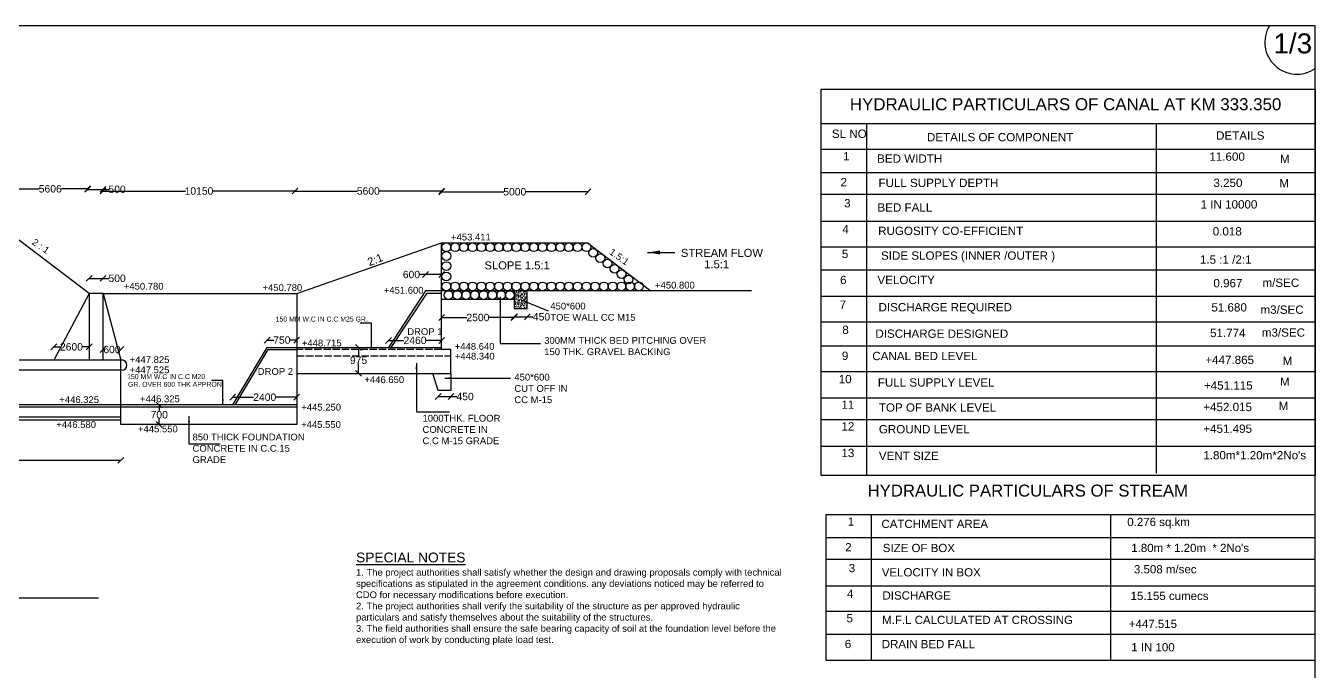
# Model space of a CAD drawing. Header units: millimetres. Extents: x 5124 to 6568637, y 2311 to 91879094.
# Drawn here: x 3667064 to 3687991, y 45947045 to 45957529 of the extents above; entities that cross this region are included whole.
import ezdxf

# ---------------------------------------------------------------- set-up
doc = ezdxf.new("R2010")
doc.units = ezdxf.units.MM
doc.header["$MEASUREMENT"] = 0
doc.linetypes.add('ACAD_ISO02W100', pattern=[15, 12, -3])
for name, color, linetype in [('DIMENSION', 7, 'Continuous'), ('DRAWING', 7, 'Continuous'), ('TEXT', 7, 'Continuous')]:
    doc.layers.add(name, color=color, linetype=linetype)
doc.styles.get("Standard").update_dxf_attribs({"font": 'arial.ttf', "height": 120})
doc.dimstyles.get("Standard").update_dxf_attribs({"dimtxt": 200, "dimasz": 110, "dimexe": 0.18, "dimexo": 0.0625, "dimgap": 0.09, "dimtad": 0, "dimtih": 1, "dimtoh": 1, "dimdec": 0, "dimzin": 0, "dimdsep": 46, "dimtxsty": 'Standard', "dimblk": 'OBLIQUE', "dimcen": 0.09, "dimse1": 1, "dimse2": 1, "dimadec": 0, "dimazin": 0, "dimtfac": 1, "dimtdec": 0, "dimtofl": 0, "dimtmove": 0, "dimatfit": 3, "dimfxl": 1, "dimtolj": 1, "dimtzin": 0, "dimarcsym": 0})

# ---------------------------------------------------------------- blocks, each defined once
blk = doc.blocks.new('_Oblique')
at = {"color": 0, "linetype": 'ByBlock', "lineweight": -2}
blk.add_line((-0.5, -0.5), (0.5, 0.5), dxfattribs=at)
blk = doc.blocks.new('*D96')
at = {"layer": 'Defpoints', "color": 0, "linetype": 'Continuous', "transparency": 16777216}
for p in [(3647351, 45951091), (3668607, 45951057), (3668607, 45950470)]:
    blk.add_point(p, dxfattribs=at)
at = {"layer": 'DIMENSION', "color": 0, "linetype": 'Continuous', "lineweight": -2, "transparency": 16777216}
for p, q in [((3647351, 45950470), (3657753, 45950470)), ((3668607, 45950470), (3658205, 45950470))]:
    blk.add_line(p, q, dxfattribs=at)
at = {"layer": 'DIMENSION', "color": 0, "linetype": 'Continuous', "lineweight": -2, "transparency": 16777216, "xscale": 95, "yscale": 95, "zscale": 95, "rotation": 180}
blk.add_blockref('_Oblique', (3647351, 45950470), dxfattribs=at)
at = {"layer": 'DIMENSION', "color": 0, "linetype": 'Continuous', "lineweight": -2, "transparency": 16777216, "xscale": 95, "yscale": 95, "zscale": 95}
blk.add_blockref('_Oblique', (3668607, 45950470), dxfattribs=at)
at = {"layer": 'DIMENSION', "color": 0, "linetype": 'Continuous', "transparency": 16777216, "insert": (3657979, 45950470), "char_height": 120, "attachment_point": 5}
blk.add_mtext('\\A1;50187', dxfattribs=at)
blk = doc.blocks.new('*D103')
at = {"layer": 'Defpoints', "color": 0, "linetype": 'Continuous', "transparency": 16777216}
for p in [(3668091, 45952313), (3667518, 45952100), (3668091, 45952100)]:
    blk.add_point(p, dxfattribs=at)
at = {"layer": 'DIMENSION', "color": 0, "linetype": 'Continuous', "lineweight": -2, "transparency": 16777216}
for p, q in [((3667518, 45952313), (3667625, 45952313)), ((3668091, 45952313), (3667985, 45952313))]:
    blk.add_line(p, q, dxfattribs=at)
at = {"layer": 'DIMENSION', "color": 0, "linetype": 'Continuous', "lineweight": -2, "transparency": 16777216, "xscale": 95, "yscale": 95, "zscale": 95, "rotation": 180}
blk.add_blockref('_Oblique', (3667518, 45952313), dxfattribs=at)
at = {"layer": 'DIMENSION', "color": 0, "linetype": 'Continuous', "lineweight": -2, "transparency": 16777216, "xscale": 95, "yscale": 95, "zscale": 95}
blk.add_blockref('_Oblique', (3668091, 45952313), dxfattribs=at)
at = {"layer": 'DIMENSION', "color": 0, "linetype": 'Continuous', "transparency": 16777216, "insert": (3667805, 45952313), "char_height": 120, "attachment_point": 5}
blk.add_mtext('\\A1;2600', dxfattribs=at)
blk = doc.blocks.new('*D104')
at = {"layer": 'Defpoints', "color": 0, "linetype": 'Continuous', "transparency": 16777216}
for p in [(3668318, 45953426), (3668091, 45953182), (3668318, 45953182)]:
    blk.add_point(p, dxfattribs=at)
at = {"layer": 'DIMENSION', "color": 0, "linetype": 'Continuous', "lineweight": -2, "transparency": 16777216}
for p, q in [((3668091, 45953426), (3668318, 45953426)), ((3668318, 45953426), (3668413, 45953426))]:
    blk.add_line(p, q, dxfattribs=at)
at = {"layer": 'DIMENSION', "color": 0, "linetype": 'Continuous', "lineweight": -2, "transparency": 16777216, "xscale": 95, "yscale": 95, "zscale": 95, "rotation": 180}
blk.add_blockref('_Oblique', (3668091, 45953426), dxfattribs=at)
at = {"layer": 'DIMENSION', "color": 0, "linetype": 'Continuous', "lineweight": -2, "transparency": 16777216, "xscale": 95, "yscale": 95, "zscale": 95}
blk.add_blockref('_Oblique', (3668318, 45953426), dxfattribs=at)
at = {"layer": 'DIMENSION', "color": 0, "linetype": 'Continuous', "transparency": 16777216, "insert": (3668546, 45953426), "char_height": 120, "attachment_point": 5}
blk.add_mtext('\\A1;500', dxfattribs=at)
blk = doc.blocks.new('*D105')
at = {"layer": 'Defpoints', "color": 0, "linetype": 'Continuous', "transparency": 16777216}
for p in [(3669230, 45951370), (3669260, 45951370), (3669237, 45951052)]:
    blk.add_point(p, dxfattribs=at)
at = {"layer": 'DIMENSION', "color": 0, "linetype": 'Continuous', "lineweight": -2, "transparency": 16777216}
for p, q in [((3669230, 45951370), (3669230, 45951272)), ((3669230, 45951052), (3669230, 45951150))]:
    blk.add_line(p, q, dxfattribs=at)
at = {"layer": 'DIMENSION', "color": 0, "linetype": 'Continuous', "lineweight": -2, "transparency": 16777216, "xscale": 95, "yscale": 95, "zscale": 95}
for p, rotation in [((3669230, 45951370), 90), ((3669230, 45951052), 270)]:
    blk.add_blockref('_Oblique', p, dxfattribs=dict(at, rotation=rotation))
at = {"layer": 'DIMENSION', "color": 0, "linetype": 'Continuous', "transparency": 16777216, "insert": (3669230, 45951211), "char_height": 120, "attachment_point": 5}
blk.add_mtext('\\A1;700', dxfattribs=at)
blk = doc.blocks.new('*D106')
at = {"layer": 'Defpoints', "color": 0, "linetype": 'Continuous', "transparency": 16777216}
for p in [(3670422, 45951370), (3671461, 45951495), (3671461, 45951370)]:
    blk.add_point(p, dxfattribs=at)
at = {"layer": 'DIMENSION', "color": 0, "linetype": 'Continuous', "lineweight": -2, "transparency": 16777216}
for p, q in [((3670422, 45951495), (3670761, 45951495)), ((3671461, 45951495), (3671122, 45951495))]:
    blk.add_line(p, q, dxfattribs=at)
at = {"layer": 'DIMENSION', "color": 0, "linetype": 'Continuous', "lineweight": -2, "transparency": 16777216, "xscale": 95, "yscale": 95, "zscale": 95, "rotation": 180}
blk.add_blockref('_Oblique', (3670422, 45951495), dxfattribs=at)
at = {"layer": 'DIMENSION', "color": 0, "linetype": 'Continuous', "lineweight": -2, "transparency": 16777216, "xscale": 95, "yscale": 95, "zscale": 95}
blk.add_blockref('_Oblique', (3671461, 45951495), dxfattribs=at)
at = {"layer": 'DIMENSION', "color": 0, "linetype": 'Continuous', "transparency": 16777216, "insert": (3670942, 45951495), "char_height": 120, "attachment_point": 5}
blk.add_mtext('\\A1;2400', dxfattribs=at)
blk = doc.blocks.new('*D107')
at = {"layer": 'Defpoints', "color": 0, "linetype": 'Continuous', "transparency": 16777216}
for p in [(3671461, 45952423), (3670980, 45952304), (3671461, 45952304)]:
    blk.add_point(p, dxfattribs=at)
at = {"layer": 'DIMENSION', "color": 0, "linetype": 'Continuous', "lineweight": -2, "transparency": 16777216}
for p, q in [((3670980, 45952423), (3671088, 45952423)), ((3671461, 45952423), (3671352, 45952423))]:
    blk.add_line(p, q, dxfattribs=at)
at = {"layer": 'DIMENSION', "color": 0, "linetype": 'Continuous', "lineweight": -2, "transparency": 16777216, "xscale": 95, "yscale": 95, "zscale": 95, "rotation": 180}
blk.add_blockref('_Oblique', (3670980, 45952423), dxfattribs=at)
at = {"layer": 'DIMENSION', "color": 0, "linetype": 'Continuous', "lineweight": -2, "transparency": 16777216, "xscale": 95, "yscale": 95, "zscale": 95}
blk.add_blockref('_Oblique', (3671461, 45952423), dxfattribs=at)
at = {"layer": 'DIMENSION', "color": 0, "linetype": 'Continuous', "transparency": 16777216, "insert": (3671220, 45952423), "char_height": 120, "attachment_point": 5}
blk.add_mtext('\\A1;750', dxfattribs=at)
blk = doc.blocks.new('*D108')
at = {"layer": 'Defpoints', "color": 0, "linetype": 'Continuous', "transparency": 16777216}
for p in [(3672465, 45952304), (3672527, 45952304), (3672501, 45951883)]:
    blk.add_point(p, dxfattribs=at)
at = {"layer": 'DIMENSION', "color": 0, "linetype": 'Continuous', "lineweight": -2, "transparency": 16777216}
for p, q in [((3672465, 45952304), (3672465, 45952155)), ((3672465, 45951883), (3672465, 45952032))]:
    blk.add_line(p, q, dxfattribs=at)
at = {"layer": 'DIMENSION', "color": 0, "linetype": 'Continuous', "lineweight": -2, "transparency": 16777216, "xscale": 95, "yscale": 95, "zscale": 95}
for p, rotation in [((3672465, 45952304), 90), ((3672465, 45951883), 270)]:
    blk.add_blockref('_Oblique', p, dxfattribs=dict(at, rotation=rotation))
at = {"layer": 'DIMENSION', "color": 0, "linetype": 'Continuous', "transparency": 16777216, "insert": (3672465, 45952094), "char_height": 120, "attachment_point": 5}
blk.add_mtext('\\A1;975', dxfattribs=at)
blk = doc.blocks.new('*D109')
at = {"layer": 'Defpoints', "color": 0, "linetype": 'Continuous', "transparency": 16777216}
for p in [(3673813, 45952418), (3672950, 45952304), (3673813, 45952304)]:
    blk.add_point(p, dxfattribs=at)
at = {"layer": 'DIMENSION', "color": 0, "linetype": 'Continuous', "lineweight": -2, "transparency": 16777216}
for p, q in [((3672950, 45952418), (3673201, 45952418)), ((3673813, 45952418), (3673562, 45952418))]:
    blk.add_line(p, q, dxfattribs=at)
at = {"layer": 'DIMENSION', "color": 0, "linetype": 'Continuous', "lineweight": -2, "transparency": 16777216, "xscale": 95, "yscale": 95, "zscale": 95, "rotation": 180}
blk.add_blockref('_Oblique', (3672950, 45952418), dxfattribs=at)
at = {"layer": 'DIMENSION', "color": 0, "linetype": 'Continuous', "lineweight": -2, "transparency": 16777216, "xscale": 95, "yscale": 95, "zscale": 95}
blk.add_blockref('_Oblique', (3673813, 45952418), dxfattribs=at)
at = {"layer": 'DIMENSION', "color": 0, "linetype": 'Continuous', "transparency": 16777216, "insert": (3673381, 45952418), "char_height": 120, "attachment_point": 5}
blk.add_mtext('\\A1;2460', dxfattribs=at)
blk = doc.blocks.new('*D110')
at = {"layer": 'Defpoints', "color": 0, "linetype": 'Continuous', "transparency": 16777216}
for p in [(3674991, 45952935), (3673813, 45952801), (3674991, 45952790)]:
    blk.add_point(p, dxfattribs=at)
at = {"layer": 'DIMENSION', "color": 0, "linetype": 'Continuous', "lineweight": -2, "transparency": 16777216}
for p, q in [((3673813, 45952790), (3674222, 45952790)), ((3674991, 45952790), (3674582, 45952790))]:
    blk.add_line(p, q, dxfattribs=at)
at = {"layer": 'DIMENSION', "color": 0, "linetype": 'Continuous', "lineweight": -2, "transparency": 16777216, "xscale": 95, "yscale": 95, "zscale": 95, "rotation": 180}
blk.add_blockref('_Oblique', (3673813, 45952790), dxfattribs=at)
at = {"layer": 'DIMENSION', "color": 0, "linetype": 'Continuous', "lineweight": -2, "transparency": 16777216, "xscale": 95, "yscale": 95, "zscale": 95}
blk.add_blockref('_Oblique', (3674991, 45952790), dxfattribs=at)
at = {"layer": 'DIMENSION', "color": 0, "linetype": 'Continuous', "transparency": 16777216, "insert": (3674402, 45952790), "char_height": 120, "attachment_point": 5}
blk.add_mtext('\\A1;2500', dxfattribs=at)
blk = doc.blocks.new('*D111')
at = {"layer": 'Defpoints', "color": 0, "linetype": 'Continuous', "transparency": 16777216}
for p in [(3674991, 45952935), (3675204, 45952935), (3675204, 45952801)]:
    blk.add_point(p, dxfattribs=at)
at = {"layer": 'DIMENSION', "color": 0, "linetype": 'Continuous', "lineweight": -2, "transparency": 16777216}
for p, q in [((3674991, 45952801), (3675204, 45952801)), ((3675204, 45952801), (3675299, 45952801))]:
    blk.add_line(p, q, dxfattribs=at)
at = {"layer": 'DIMENSION', "color": 0, "linetype": 'Continuous', "lineweight": -2, "transparency": 16777216, "xscale": 95, "yscale": 95, "zscale": 95, "rotation": 180}
blk.add_blockref('_Oblique', (3674991, 45952801), dxfattribs=at)
at = {"layer": 'DIMENSION', "color": 0, "linetype": 'Continuous', "lineweight": -2, "transparency": 16777216, "xscale": 95, "yscale": 95, "zscale": 95}
blk.add_blockref('_Oblique', (3675204, 45952801), dxfattribs=at)
at = {"layer": 'DIMENSION', "color": 0, "linetype": 'Continuous', "transparency": 16777216, "insert": (3675434, 45952801), "char_height": 120, "attachment_point": 5}
blk.add_mtext('\\A1;450', dxfattribs=at)
blk = doc.blocks.new('*D112')
at = {"layer": 'Defpoints', "color": 0, "linetype": 'Continuous', "transparency": 16777216}
for p in [(3673551, 45953488), (3673551, 45953225), (3673813, 45953225)]:
    blk.add_point(p, dxfattribs=at)
at = {"layer": 'DIMENSION', "color": 0, "linetype": 'Continuous', "lineweight": -2, "transparency": 16777216}
for p, q in [((3673551, 45953488), (3673456, 45953488)), ((3673813, 45953488), (3673551, 45953488))]:
    blk.add_line(p, q, dxfattribs=at)
at = {"layer": 'DIMENSION', "color": 0, "linetype": 'Continuous', "lineweight": -2, "transparency": 16777216, "xscale": 95, "yscale": 95, "zscale": 95, "rotation": 180}
blk.add_blockref('_Oblique', (3673551, 45953488), dxfattribs=at)
at = {"layer": 'DIMENSION', "color": 0, "linetype": 'Continuous', "lineweight": -2, "transparency": 16777216, "xscale": 95, "yscale": 95, "zscale": 95}
blk.add_blockref('_Oblique', (3673813, 45953488), dxfattribs=at)
at = {"layer": 'DIMENSION', "color": 0, "linetype": 'Continuous', "transparency": 16777216, "insert": (3673323, 45953488), "char_height": 120, "attachment_point": 5}
blk.add_mtext('\\A1;600', dxfattribs=at)
blk = doc.blocks.new('*D113')
at = {"layer": 'Defpoints', "color": 0, "linetype": 'Continuous', "transparency": 16777216}
for p in [(3673758, 45951607), (3673964, 45951607), (3673964, 45951506)]:
    blk.add_point(p, dxfattribs=at)
at = {"layer": 'DIMENSION', "color": 0, "linetype": 'Continuous', "lineweight": -2, "transparency": 16777216}
for p, q in [((3673758, 45951506), (3673964, 45951506)), ((3673964, 45951506), (3674059, 45951506))]:
    blk.add_line(p, q, dxfattribs=at)
at = {"layer": 'DIMENSION', "color": 0, "linetype": 'Continuous', "lineweight": -2, "transparency": 16777216, "xscale": 95, "yscale": 95, "zscale": 95, "rotation": 180}
blk.add_blockref('_Oblique', (3673758, 45951506), dxfattribs=at)
at = {"layer": 'DIMENSION', "color": 0, "linetype": 'Continuous', "lineweight": -2, "transparency": 16777216, "xscale": 95, "yscale": 95, "zscale": 95}
blk.add_blockref('_Oblique', (3673964, 45951506), dxfattribs=at)
at = {"layer": 'DIMENSION', "color": 0, "linetype": 'Continuous', "transparency": 16777216, "insert": (3674194, 45951506), "char_height": 120, "attachment_point": 5}
blk.add_mtext('\\A1;450', dxfattribs=at)
blk = doc.blocks.new('*D73')
at = {"layer": 'Defpoints', "color": 0, "linetype": 'Continuous', "transparency": 16777216}
for p in [(3666854, 45954876), (3668069, 45954880), (3668069, 45954880)]:
    blk.add_point(p, dxfattribs=at)
at = {"layer": 'DIMENSION', "color": 0, "linetype": 'Continuous', "lineweight": -2, "transparency": 16777216}
for p, q in [((3666854, 45954880), (3667282, 45954880)), ((3668069, 45954880), (3667641, 45954880))]:
    blk.add_line(p, q, dxfattribs=at)
at = {"layer": 'DIMENSION', "color": 0, "linetype": 'Continuous', "lineweight": -2, "transparency": 16777216, "xscale": 95, "yscale": 95, "zscale": 95, "rotation": 180}
blk.add_blockref('_Oblique', (3666854, 45954880), dxfattribs=at)
at = {"layer": 'DIMENSION', "color": 0, "linetype": 'Continuous', "lineweight": -2, "transparency": 16777216, "xscale": 95, "yscale": 95, "zscale": 95}
blk.add_blockref('_Oblique', (3668069, 45954880), dxfattribs=at)
at = {"layer": 'DIMENSION', "color": 0, "linetype": 'Continuous', "transparency": 16777216, "insert": (3667461, 45954880), "char_height": 120, "attachment_point": 5}
blk.add_mtext('\\A1;5606', dxfattribs=at)
blk = doc.blocks.new('*D74')
at = {"layer": 'Defpoints', "color": 0, "linetype": 'Continuous', "transparency": 16777216}
for p in [(3668069, 45954880), (3668317, 45954880), (3668317, 45954872)]:
    blk.add_point(p, dxfattribs=at)
at = {"layer": 'DIMENSION', "color": 0, "linetype": 'Continuous', "lineweight": -2, "transparency": 16777216}
for p, q in [((3668069, 45954872), (3668317, 45954872)), ((3668317, 45954872), (3668412, 45954872))]:
    blk.add_line(p, q, dxfattribs=at)
at = {"layer": 'DIMENSION', "color": 0, "linetype": 'Continuous', "lineweight": -2, "transparency": 16777216, "xscale": 95, "yscale": 95, "zscale": 95, "rotation": 180}
blk.add_blockref('_Oblique', (3668069, 45954872), dxfattribs=at)
at = {"layer": 'DIMENSION', "color": 0, "linetype": 'Continuous', "lineweight": -2, "transparency": 16777216, "xscale": 95, "yscale": 95, "zscale": 95}
blk.add_blockref('_Oblique', (3668317, 45954872), dxfattribs=at)
at = {"layer": 'DIMENSION', "color": 0, "linetype": 'Continuous', "transparency": 16777216, "insert": (3668545, 45954872), "char_height": 120, "attachment_point": 5}
blk.add_mtext('\\A1;500', dxfattribs=at)
blk = doc.blocks.new('*D75')
at = {"layer": 'Defpoints', "color": 0, "linetype": 'Continuous', "transparency": 16777216}
for p in [(3668317, 45954872), (3671434, 45954864), (3671434, 45954845)]:
    blk.add_point(p, dxfattribs=at)
at = {"layer": 'DIMENSION', "color": 0, "linetype": 'Continuous', "lineweight": -2, "transparency": 16777216}
for p, q in [((3668317, 45954845), (3669655, 45954845)), ((3671434, 45954845), (3670095, 45954845))]:
    blk.add_line(p, q, dxfattribs=at)
at = {"layer": 'DIMENSION', "color": 0, "linetype": 'Continuous', "lineweight": -2, "transparency": 16777216, "xscale": 95, "yscale": 95, "zscale": 95, "rotation": 180}
blk.add_blockref('_Oblique', (3668317, 45954845), dxfattribs=at)
at = {"layer": 'DIMENSION', "color": 0, "linetype": 'Continuous', "lineweight": -2, "transparency": 16777216, "xscale": 95, "yscale": 95, "zscale": 95}
blk.add_blockref('_Oblique', (3671434, 45954845), dxfattribs=at)
at = {"layer": 'DIMENSION', "color": 0, "linetype": 'Continuous', "transparency": 16777216, "insert": (3669875, 45954845), "char_height": 120, "attachment_point": 5}
blk.add_mtext('\\A1;10150', dxfattribs=at)
blk = doc.blocks.new('*D115')
at = {"layer": 'Defpoints', "color": 0, "linetype": 'Continuous', "transparency": 16777216}
for p in [(3671434, 45954845), (3673813, 45954845), (3673813, 45954003)]:
    blk.add_point(p, dxfattribs=at)
at = {"layer": 'DIMENSION', "color": 0, "linetype": 'Continuous', "lineweight": -2, "transparency": 16777216}
for p, q in [((3671434, 45954845), (3672444, 45954845)), ((3673813, 45954845), (3672802, 45954845))]:
    blk.add_line(p, q, dxfattribs=at)
at = {"layer": 'DIMENSION', "color": 0, "linetype": 'Continuous', "lineweight": -2, "transparency": 16777216, "xscale": 95, "yscale": 95, "zscale": 95, "rotation": 180}
blk.add_blockref('_Oblique', (3671434, 45954845), dxfattribs=at)
at = {"layer": 'DIMENSION', "color": 0, "linetype": 'Continuous', "lineweight": -2, "transparency": 16777216, "xscale": 95, "yscale": 95, "zscale": 95}
blk.add_blockref('_Oblique', (3673813, 45954845), dxfattribs=at)
at = {"layer": 'DIMENSION', "color": 0, "linetype": 'Continuous', "transparency": 16777216, "insert": (3672623, 45954845), "char_height": 120, "attachment_point": 5}
blk.add_mtext('\\A1;5600', dxfattribs=at)
blk = doc.blocks.new('*D116')
at = {"layer": 'Defpoints', "color": 0, "linetype": 'Continuous', "transparency": 16777216}
for p in [(3673813, 45954845), (3676188, 45954832), (3676188, 45953998)]:
    blk.add_point(p, dxfattribs=at)
at = {"layer": 'DIMENSION', "color": 0, "linetype": 'Continuous', "lineweight": -2, "transparency": 16777216}
for p, q in [((3673813, 45954832), (3674821, 45954832)), ((3676188, 45954832), (3675179, 45954832))]:
    blk.add_line(p, q, dxfattribs=at)
at = {"layer": 'DIMENSION', "color": 0, "linetype": 'Continuous', "lineweight": -2, "transparency": 16777216, "xscale": 95, "yscale": 95, "zscale": 95, "rotation": 180}
blk.add_blockref('_Oblique', (3673813, 45954832), dxfattribs=at)
at = {"layer": 'DIMENSION', "color": 0, "linetype": 'Continuous', "lineweight": -2, "transparency": 16777216, "xscale": 95, "yscale": 95, "zscale": 95}
blk.add_blockref('_Oblique', (3676188, 45954832), dxfattribs=at)
at = {"layer": 'DIMENSION', "color": 0, "linetype": 'Continuous', "transparency": 16777216, "insert": (3675000, 45954832), "char_height": 120, "attachment_point": 5}
blk.add_mtext('\\A1;5000', dxfattribs=at)
blk = doc.blocks.new('*D118')
at = {"layer": 'Defpoints', "color": 0, "linetype": 'Continuous', "transparency": 16777216}
for p in [(3668607, 45952270), (3668318, 45952097), (3668607, 45952097)]:
    blk.add_point(p, dxfattribs=at)
at = {"layer": 'DRAWING', "color": 0, "linetype": 'Continuous', "lineweight": -2, "transparency": 16777216}
for p, q in [((3668318, 45952270), (3668330, 45952270)), ((3668607, 45952270), (3668595, 45952270))]:
    blk.add_line(p, q, dxfattribs=at)
at = {"layer": 'DRAWING', "color": 0, "linetype": 'Continuous', "lineweight": -2, "transparency": 16777216, "xscale": 95, "yscale": 95, "zscale": 95, "rotation": 180}
blk.add_blockref('_Oblique', (3668318, 45952270), dxfattribs=at)
at = {"layer": 'DRAWING', "color": 0, "linetype": 'Continuous', "lineweight": -2, "transparency": 16777216, "xscale": 95, "yscale": 95, "zscale": 95}
blk.add_blockref('_Oblique', (3668607, 45952270), dxfattribs=at)
at = {"layer": 'DRAWING', "color": 0, "linetype": 'Continuous', "transparency": 16777216, "insert": (3668462, 45952270), "char_height": 120, "attachment_point": 5}
blk.add_mtext('\\A1;600', dxfattribs=at)

msp = doc.modelspace()

# ---------------------------------------------------------------- hatches: boundary and pattern name
at = {"layer": 'DRAWING', "linetype": 'Continuous'}
h = msp.add_hatch(dxfattribs=at)
h.set_pattern_fill('AR-CONC', color=256, scale=100, style=0)
h.set_pattern_definition([(130, (7261771.16, 1495.25), (-717.2601826, -62.752135), [75, -825]), (185, (7261771.16, 1495.25), (138.751334, 752.192134), [60, -660]), (79.5486, (7261711.4, 1490), (-578.509382, 689.439542), [63.74019, -701.142112]), (133.8158, (7261771.2, 1695.25), (-1067.241049, -165.519014), [112.5, -1237.5]), (83.3644, (7261682.2, 1681.5), (-934.662706, 974.11787), [95.610288, -1051.713]), (188.8158, (7261771.2, 1695.3), (-934.661945, 974.1186), [90, -990]), (159, (7261671.16, 1645.25), (-596.907052, -402.618891), [75, -825]), (214, (7261671.16, 1645.25), (-243.315332, 725.150045), [60, -660]), (108.5486, (7261621.4, 1611.7), (-840.222629, 322.530497), [63.74019, -701.142112]), (142.5, (7261771.16, 1495.25), (-12.1598553, 332.8938538), [0, -652, 0, -670, 0, -662.5]), (172.5, (7261771.16, 1495.25), (-263.0695374, 394.411712), [0, -382, 0, -637, 0, -252.5]), (212.5, (7261994.16, 1495.25), (-533.8224362, -22.5548717), [0, -250, 0, -780, 0, -1035]), (222.5, (7262094.16, 1495.25), (-583.1861693, 100.1049823), [0, -325, 0, -518, 0, -735])])
h.paths.add_polyline_path([(3674990.7, 45952935.3), (3675203.7, 45952935.3), (3675203.7, 45953230.8), (3674990.7, 45953230.8)])
h = msp.add_hatch(dxfattribs=at)
h.set_pattern_fill('AR-CONC', color=256, scale=10, style=0)
h.set_pattern_definition([(130, (7261771.16, 1495.253), (-71.72601826, -6.2752135), [7.5, -82.5]), (185, (7261771.16, 1495.25), (13.87513336, 75.21921337), [6, -66]), (79.5486, (7261765.185, 1494.73), (-57.85093817, 68.94395421), [6.374019, -70.1142112]), (133.8158, (7261771.16, 1515.25), (-106.72410486, -16.55190143), [11.25, -123.75]), (83.3644, (7261762.27, 1513.87), (-93.46627055, 97.4117871), [9.5610288, -105.1713]), (188.8158, (7261771.16, 1515.25), (-93.46619451, 97.4118601), [9, -99]), (159, (7261761.16, 1510.253), (-59.69070521, -40.26188907), [7.5, -82.5]), (214, (7261761.16, 1510.25), (-24.33153319, 72.5150045), [6, -66]), (108.5486, (7261756.19, 1506.9), (-84.02226286, 32.25304967), [6.374019, -70.1142112]), (142.5, (7261771.162, 1495.253), (-1.215985532, 33.289385383), [0, -65.2, 0, -67, 0, -66.25]), (172.5, (7261771.162, 1495.253), (-26.306953744, 39.441171188), [0, -38.2, 0, -63.7, 0, -25.25]), (212.5, (7261793.462, 1495.253), (-53.382243617, -2.255487173), [0, -25, 0, -78, 0, -103.5]), (222.5, (7261803.46, 1495.253), (-58.318616934, 10.010498233), [0, -32.5, 0, -51.8, 0, -73.5])])
h.paths.add_polyline_path([(3675203.7, 45953225), (3674990.7, 45953225), (3674990.7, 45952935.3), (3675203.7, 45952935.3)])

# ---------------------------------------------------------------- linework, layer by layer
at = {"layer": 'DIMENSION'}
msp.add_lwpolyline([(3685414.8, 45950263.1), (3685414.8, 45955940.8)], dxfattribs=at)
at = {"layer": 'DRAWING', "linetype": 'Continuous'}
for p, q in [((3668318.2, 45953182), (3671460.7, 45953182)), ((3668318.2, 45952096.9), (3668318.2, 45953182)), ((3671460.7, 45953182), (3671460.7, 45951052)), ((3668606.5, 45951052), (3668606.5, 45952100)), ((3671460.7, 45951052), (3668606.5, 45951052))]:
    msp.add_line(p, q, dxfattribs=at)
at = {"layer": 'DRAWING', "linetype": 'ACAD_ISO02W100', "ltscale": 10}
for p, q in [((3673813.2, 45952270), (3671460.7, 45952270)), ((3671460.7, 45952270), (3671460.7, 45951952.7))]:
    msp.add_line(p, q, dxfattribs=at)
at = {"layer": 'DRAWING', "linetype": 'Continuous'}
msp.add_lwpolyline([(3687990.9, 45957529.2), (3635793.1, 45957529.2), (3635793.1, 45929601.1), (3687990.9, 45929601.1)], close=True, dxfattribs=at)
at = {"layer": 'DRAWING'}
msp.add_lwpolyline([(3687990.9, 45956502.1), (3687990.9, 45950225.2)], dxfattribs=at)
at = {"layer": 'DRAWING', "linetype": 'Continuous'}
for points in [[(3668091.2, 45953182), (3666853.7, 45954120), (3664480.7, 45954120), (3661546.7, 45952145.5)], [(3671460.7, 45953182), (3673813.2, 45954002.6)], [(3673813.2, 45952304), (3673813.2, 45954002.6)], [(3673813.2, 45954002.6), (3676181.7, 45954002.6), (3677207.7, 45953225)], [(3668091.2, 45953182), (3667518.2, 45952100)], [(3668318.2, 45953182), (3668091.2, 45953182), (3668091.2, 45952100)], [(3668318.2, 45953182), (3668606.5, 45952100)], [(3678844.7, 45953225), (3673551.2, 45953225), (3672949.7, 45952304)], [(3672994.2, 45952304), (3673577.7, 45953183.5), (3673813.2, 45953183.5)], [(3674990.7, 45953083), (3673813.2, 45953083)], [(3674990.7, 45953225), (3674990.7, 45952935.3), (3675203.7, 45952935.3), (3675203.7, 45953225)], [(3670422.5, 45951370), (3670979.6, 45952304), (3671460.7, 45952304)], [(3670462.7, 45951370), (3670999.2, 45952269.5), (3671460.7, 45952269.5)], [(3671460.7, 45952304), (3673813.2, 45952304)], [(3673964.2, 45951883), (3673964.2, 45952270), (3673813.2, 45952270), (3673813.2, 45952304)], [(3668622.4, 45952100), (3647350.8, 45952100)], [(3668622.4, 45951932.5), (3647350.8, 45951932.5)], [(3671460.7, 45951883), (3673964.2, 45951883), (3673964.2, 45951607), (3673758.2, 45951607), (3673670.7, 45951883)], [(3671460.7, 45951370), (3636000.2, 45951370)], [(3671460.7, 45951335.5), (3642884.2, 45951335.5)], [(3668606.5, 45951171.5), (3647350.8, 45951171.5)], [(3673402.8, 45951260.7), (3673940.7, 45951260.7)], [(3668606.5, 45951120.5), (3647350.8, 45951120.5)], [(3669712.2, 45950738.9), (3670220.3, 45950738.9)], [(3668243.5, 45948230.5), (3652554, 45948230.5), (3652496.5, 45948125.1), (3652496.5, 45948344.1), (3652429.8, 45948244.3), (3649398.4, 45948244.3)]]:
    msp.add_lwpolyline(points, dxfattribs=at)
at = {"layer": 'DRAWING', "linetype": 'ACAD_ISO02W100', "ltscale": 10}
msp.add_lwpolyline([(3671460.7, 45952166.4), (3673964.2, 45952166.4)], dxfattribs=at)
at = {"layer": 'DRAWING', "linetype": 'Continuous'}
for centre in [(3673889.3, 45953931.6), (3673889.3, 45953789.6), (3674031.3, 45953931.6), (3674173.3, 45953931.6), (3674315.3, 45953931.6), (3674457.3, 45953931.6), (3674599.3, 45953931.6), (3674741.3, 45953931.6), (3674883.3, 45953931.6), (3675025.8, 45953931.6), (3675167.8, 45953931.6), (3675309.8, 45953931.6), (3675451.8, 45953931.6), (3675593.8, 45953931.6), (3675735.8, 45953931.6), (3675877.8, 45953931.6), (3676019.8, 45953931.6), (3676162.8, 45953931.6), (3676273.3, 45953841.1), (3673889.3, 45953626.1), (3676388.8, 45953754.6), (3676504.5, 45953666.9), (3676617.9, 45953580.9), (3673889.3, 45953457.6), (3676732.8, 45953493.9), (3676845.8, 45953408.2), (3673889.3, 45953295.9), (3674031.3, 45953295.9), (3674173.3, 45953295.9), (3674315.3, 45953295.9), (3674457.3, 45953295.9), (3674599.3, 45953295.9), (3674741.3, 45953295.9), (3674883.3, 45953295.9), (3675025.8, 45953295.9), (3675167.8, 45953295.9), (3675309.8, 45953295.9), (3675451.8, 45953295.9), (3675593.8, 45953295.9), (3675735.8, 45953295.9), (3675877.8, 45953295.9), (3676019.8, 45953295.9), (3676162.8, 45953295.9), (3676304.8, 45953295.9), (3676446.8, 45953295.9), (3676588.8, 45953295.9), (3676730.8, 45953295.9), (3676872.8, 45953295.9), (3677014.8, 45953295.9), (3673925.7, 45953155.3), (3674067.7, 45953155.3), (3674209.7, 45953155.3), (3674351.7, 45953155.3), (3674493.7, 45953155.3), (3674635.7, 45953155.3), (3674777.7, 45953155.3), (3674919.7, 45953155.3)]:
    msp.add_circle(centre, 71, dxfattribs=at)
at = {"layer": 'DRAWING'}
msp.add_arc((3687693, 45957261.8), 519.7, 149.02429, 304.97615, dxfattribs=at)
at = {"layer": 'DRAWING', "linetype": 'Continuous'}
msp.add_arc((3668621.8, 45952016.3), 83.8, 270.42602, 89.57398, dxfattribs=at)
at = {"layer": 'TEXT'}
for points in [[(3687990.9, 45950225.2), (3679975.2, 45950225.2), (3679975.2, 45956502.1), (3687990.9, 45956502.1)], [(3679975.2, 45955940.8), (3687990.9, 45955940.8)], [(3680714.9, 45950222.5), (3680714.9, 45955933.4)], [(3679975.2, 45955525.6), (3687990.9, 45955525.6)], [(3679975.2, 45955148.2), (3687990.9, 45955148.2)], [(3679975.2, 45954795.9), (3687990.9, 45954795.9)], [(3679975.2, 45954355.6), (3687990.9, 45954355.6)], [(3679975.2, 45953940.4), (3687990.9, 45953940.4)], [(3679975.2, 45953562.9), (3687990.9, 45953562.9)], [(3679975.2, 45953135.2), (3687990.9, 45953135.2)], [(3679975.2, 45952720), (3687990.9, 45952720)], [(3679975.2, 45952329.9), (3687990.9, 45952329.9)], [(3679975.2, 45951914.8), (3687990.9, 45951914.8)], [(3679975.2, 45951487), (3687990.9, 45951487)], [(3679975.2, 45951134.7), (3687990.9, 45951134.7)], [(3679975.2, 45950703), (3687990.9, 45950703)], [(3680054.6, 45947223.1), (3680054.6, 45949589.9)], [(3680054.6, 45949589.9), (3687990.9, 45949589.9)], [(3680786.9, 45947223.1), (3680786.9, 45949589.9)], [(3684671.7, 45947223.1), (3684671.7, 45949589.9)], [(3687990.9, 45947223.1), (3687990.9, 45949589.9)], [(3680054.6, 45949216.2), (3687990.9, 45949216.2)], [(3680054.6, 45948867.4), (3687990.9, 45948867.4)], [(3680054.6, 45948431.4), (3687990.9, 45948431.4)], [(3680054.6, 45948020.3), (3687990.9, 45948020.3)], [(3680054.6, 45947646.6), (3687990.9, 45947646.6)], [(3680054.6, 45947223.1), (3687990.9, 45947223.1)], [(3680054.6, 45947223.1), (3687990.9, 45947223.1)]]:
    msp.add_lwpolyline(points, dxfattribs=at)

# ---------------------------------------------------------------- texts
for s, height, p in [('1/3', 323.79, (3687312.4, 45957081.2)), ('HYDRAULIC PARTICULARS OF CANAL AT KM 333.350', 196.114, (3680438.4, 45956156.7)), ('SL NO', 134.83, (3680146.3, 45955708.2)), ('DETAILS OF COMPONENT ', 134.828, (3681688.8, 45955652.6)), ('DETAILS ', 134.83, (3686382.3, 45955678.8)), ('1', 134.8, (3680330.6, 45955344.4)), ('BED WIDTH ', 134.83, (3680880.4, 45955304.3)), ('11.600', 134.83, (3686273.1, 45955336.6)), ('M', 134.8, (3687419.7, 45955299.4)), ('2', 134.8, (3680286.9, 45954922)), ('FULL SUPPLY DEPTH ', 134.828, (3680902.7, 45954909.6)), ('3.250', 134.83, (3686338.7, 45954910.2)), ('M', 134.8, (3687408.7, 45954905.8)), ('3', 134.8, (3680345.2, 45954579.7)), ('1 IN 10000', 134.83, (3686130.8, 45954560.4)), ('BED FALL ', 134.83, (3680886.2, 45954510.4)), ('4', 134.8, (3680316, 45954157.3)), ('RUGOSITY CO-EFFICIENT ', 134.828, (3680897.4, 45954131)), ('0.018', 134.83, (3686327.8, 45954123)), ('STREAM FLOW', 130, (3677696.2, 45953774.9)), ('5', 134.8, (3680308.7, 45953756.7)), (' SIDE SLOPES (INNER /OUTER )', 134.828, (3680891.8, 45953729.2)), ('SLOPE 1.5:1', 130, (3674508.5, 45953572.3)), ('1.5:1', 130, (3678074.6, 45953589.7)), ('1.5 :1 /2:1', 134.828, (3686119.9, 45953663.9)), ('6', 134.8, (3680279.6, 45953334.3)), ('VELOCITY ', 134.83, (3680886.2, 45953333)), ('0.967', 134.83, (3686338.7, 45953281.2)), ('m/SEC', 134.83, (3687135.2, 45953287.8)), ('7', 134.8, (3680272.5, 45952931.2)), ('DISCHARGE REQUIRED ', 134.828, (3680903.1, 45952890.1)), ('51.680', 134.83, (3686305.9, 45952887.6)), ('m3/SEC', 134.83, (3687102.3, 45952850.4)), ('8', 134.8, (3680316.2, 45952523.3)), ('51.774', 134.83, (3686284, 45952472.2)), ('m3/SEC', 134.83, (3687124.2, 45952478.7)), ('DISCHARGE DESIGNED ', 134.828, (3680852.8, 45952460.5)), ('9', 134.8, (3680308.9, 45952100.9)), ('CANAL BED LEVEL ', 134.828, (3680802.6, 45952097.7)), ('+447.865', 134.83, (3686207.4, 45952034.9)), ('M', 134.8, (3687463.4, 45952019.6)), ('10', 134.83, (3680257.9, 45951722.2)), ('FULL SUPPLY LEVEL ', 134.828, (3680891.9, 45951668.1)), ('M', 134.8, (3687419.7, 45951680.6)), ('+451.115', 134.83, (3686185.5, 45951619.4)), ('11', 134.83, (3680301.6, 45951307.1)), ('TOP OF BANK LEVEL ', 134.828, (3680908.7, 45951260.7)), ('+452.015', 134.83, (3686174.6, 45951269.6)), ('M', 134.8, (3687397.8, 45951287.1)), ('12', 134.83, (3680301.6, 45950954.8)), ('GROUND LEVEL', 134.828, (3680908.7, 45950908.4)), ('+451.495', 134.83, (3686174.6, 45950917.3)), ('13', 134.83, (3680301.6, 45950523.1)), ('VENT SIZE', 134.83, (3680908.7, 45950476.8)), ("1.80m*1.20m*2No's", 134.828, (3686174.6, 45950485.6)), ('HYDRAULIC PARTICULARS OF STREAM', 194.172, (3680726.7, 45949881.6)), ('1', 133.5, (3680406.4, 45949410.4)), ('CATCHMENT AREA', 133.494, (3680950.8, 45949370.7)), ('0.276 sq.km', 133.494, (3684940.6, 45949402.7)), ('2', 133.5, (3680363.1, 45948992.2)), ('SIZE OF BOX', 133.494, (3680972.9, 45948979.9)), ("1.80m * 1.20m  * 2No's", 133.494, (3685005.6, 45948980.6)), ('3', 133.5, (3680420.9, 45948653.3)), ('VELOCITY IN BOX', 133.494, (3680956.5, 45948584.7)), ('3.508 m/sec', 133.494, (3685049.1, 45948634.2)), ('4', 133.5, (3680392, 45948235.1)), ('DISCHARGE', 133.49, (3680967.6, 45948209)), ('15.155 cumecs', 133.494, (3684994.7, 45948201.2)), ('5', 133.5, (3680384.8, 45947838.5)), ('M.F.L CALCULATED AT CROSSING', 133.494, (3680962.1, 45947811.2)), ('+447.515', 133.49, (3684965.5, 45947746.5)), ('6', 133.5, (3680355.9, 45947420.2)), ('DRAIN BED FALL', 133.494, (3680956.5, 45947419)), ('1 IN 100', 133.49, (3685005.6, 45947367.7))]:
    msp.add_text(s, height=height, dxfattribs=at).set_placement(p)
msp.add_text('2:1', height=130, rotation=21.69865, dxfattribs=at).set_placement((3672640.1, 45953622.4))
at = {"layer": 'TEXT', "linetype": 'Continuous'}
for s, p in [('150 MM W.C IN C.C M25 GR.', (3671119, 45952724.6)), ('150 MM W.C IN C.C M20', (3668708.7, 45951790.6)), ('GR. OVER 600 THK APPRON', (3668723.2, 45951664.5))]:
    msp.add_text(s, height=80, dxfattribs=at).set_placement(p)
at = {"layer": 'TEXT', "linetype": 'Continuous', "attachment_point": 1}
for s, insert, char_height, width in [('+453.411', (3673965.5, 45954151.6), 110, 639.34), ('+450.780', (3668654.7, 45953353.4), 110, 639.34), ('+450.780', (3670905.3, 45953331), 110, 639.34), ('+451.600', (3672873.9, 45953288.4), 110, 639.34), ('+450.800', (3677276.4, 45953370.6), 110, 639.34), ('450*600\\PTOE WALL CC M15', (3675577, 45953030.5), 110, 1378.276), ('DROP 1', (3673254.7, 45952616.1), 110, 639.34), ('+448.715', (3671544.5, 45952430.5), 110, 639.34), ('300MM THICK BED PITCHING OVER\\P150 THK. GRAVEL BACKING', (3675477.9, 45952472.7), 110, 2752.54), ('+448.640', (3674025.7, 45952376.1), 110, 639.34), ('+448.340', (3674028.1, 45952217.4), 110, 639.34), ('+447.825', (3668750, 45952161.2), 110, 639.34), ('+447.525', (3668750, 45951995.2), 110, 639.34), ('DROP 2', (3670829.1, 45951968.8), 110, 639.34), ('+446.650', (3672559.5, 45951836.1), 110, 639.34), ('450*600\\PCUT OFF IN\\PCC M-15', (3674993.6, 45951876.4), 110, 856.303), ('+446.325', (3667607.9, 45951511.5), 110, 639.34), ('+446.325', (3668917.9, 45951524), 110, 639.34), ('+445.250', (3671535.3, 45951388.9), 110, 639.34), ('1000THK. FLOOR \\PCONCRETE IN C.C M-15 GRADE', (3673502.7, 45951209.6), 110, 1361.018), ('+446.580', (3667558.7, 45951105.4), 110, 639.34), ('+445.550', (3668885.1, 45951035.5), 110, 639.34), ('+445.550', (3671532.1, 45951107.1), 110, 639.34), ('850 THICK FOUNDATION CONCRETE IN C.C.15 GRADE', (3669770.1, 45950903.5), 110, 2161.632), ('{\\H1.4638x;\\LSPECIAL NOTES } \\P1. The project authorities shall satisfy whether the design and drawing proposals comply with technical specifications as stipulated in the agreement conditions. any deviations noticed may be referred to CDO for necessary modifications before execution. \\P2. The project authorities shall verify the suitability of the structure as per approved hydraulic particulars and satisfy themselves about the suitability of the structures. \\P3. The field authorities shall ensure the safe bearing capacity of soil at the foundation level before the execution of work by conducting plate load test. ', (3672423.9, 45948972.4), 109.3045, 6951.44)]:
    msp.add_mtext(s, dxfattribs=dict(at, insert=insert, char_height=char_height, width=width))
at = {"layer": 'TEXT', "linetype": 'Continuous', "char_height": 110, "width": 639.34, "attachment_point": 1}
for s, insert, rotation in [('2 : 1', (3667214.9, 45954079.5), 325.44389), ('1.5:1', (3676586.8, 45953919), 324.92716)]:
    msp.add_mtext(s, dxfattribs=dict(at, insert=insert, rotation=rotation))

# ---------------------------------------------------------------- dimensions: what is measured, and where the dimension line sits
at = {"layer": 'DIMENSION', "linetype": 'Continuous'}
for base, p1, p2, text, picture, middle in [((3668068.9, 45954879.6), (3666853.7, 45954875.8), (3668068.9, 45954879.6), '5606', '*D73', (3667461.3, 45954879.6)), ((3668317.1, 45954871.9), (3668068.9, 45954879.6), (3668317.1, 45954879.6), '500', '*D74', (3668544.5, 45954871.9)), ((3671433.7, 45954845.1), (3668317.1, 45954871.9), (3671433.7, 45954864.2), '10150', '*D75', (3669875.4, 45954845.1)), ((3673813.2, 45954845.3), (3671433.7, 45954845.1), (3673813.2, 45954002.6), '5600', '*D115', (3672623.4, 45954845.3)), ((3676187.5, 45954832.5), (3673813.2, 45954845.3), (3676187.5, 45953998.1), '5000', '*D116', (3675000.4, 45954832.5)), ((3668318.2, 45953426.1), (3668091.2, 45953182), (3668318.2, 45953182), '500', '*D104', (3668545.6, 45953426.1)), ((3673551.2, 45953488.5), (3673813.2, 45953225), (3673551.2, 45953225), '600', '*D112', (3673323.4, 45953488.5)), ((3674990.7, 45952790.2), (3673813.2, 45952801.1), (3674990.7, 45952935.3), '2500', '*D110', (3674401.9, 45952790.2)), ((3675203.7, 45952801.1), (3674990.7, 45952935.3), (3675203.7, 45952935.3), '450', '*D111', (3675433.5, 45952801.1)), ((3671460.7, 45952423.2), (3670979.6, 45952304), (3671460.7, 45952304), '750', '*D107', (3671220.1, 45952423.2)), ((3673813.2, 45952417.6), (3672949.7, 45952304), (3673813.2, 45952304), '2460', '*D109', (3673381.4, 45952417.6)), ((3668091.2, 45952312.8), (3667518.2, 45952100), (3668091.2, 45952100), '2600', '*D103', (3667804.7, 45952312.8)), ((3671460.7, 45951495), (3670422.5, 45951370), (3671460.7, 45951370), '2400', '*D106', (3670941.6, 45951495)), ((3673964.2, 45951505.9), (3673758.2, 45951607), (3673964.2, 45951607), '450', '*D113', (3674194, 45951505.9)), ((3668606.5, 45950470.1), (3647350.8, 45951090.9), (3668606.5, 45951057.2), '50187', '*D96', (3657978.7, 45950470.1))]:
    dim = msp.add_linear_dim(base=base, p1=p1, p2=p2, text=text, dimstyle='Standard', override={"dimasz": 95, "dimarcsym": 1}, dxfattribs=at)
    dim.commit()
    dim.dimension.update_dxf_attribs({"geometry": picture, "text_midpoint": middle})
for base, p1, p2, text, picture, middle in [((3672465.1, 45952304), (3672501.2, 45951883), (3672527.4, 45952304), '975', '*D108', (3672465.1, 45952093.5)), ((3669230, 45951370), (3669236.9, 45951052), (3669259.8, 45951370), '700', '*D105', (3669230, 45951211))]:
    dim = msp.add_linear_dim(base=base, p1=p1, p2=p2, angle=90, text=text, dimstyle='Standard', override={"dimasz": 95, "dimarcsym": 1}, dxfattribs=at)
    dim.commit()
    dim.dimension.update_dxf_attribs({"geometry": picture, "text_midpoint": middle})
at = {"layer": 'DRAWING', "linetype": 'Continuous'}
dim = msp.add_linear_dim(base=(3668606.5, 45952270.2), p1=(3668318.2, 45952096.9), p2=(3668606.5, 45952096.9), text='600', dimstyle='Standard', override={"dimasz": 95, "dimarcsym": 1}, dxfattribs=at)
dim.commit()
dim.dimension.update_dxf_attribs({"geometry": '*D118', "text_midpoint": (3668462.4, 45952270.2)})

# ---------------------------------------------------------------- leaders
at = {"layer": 'DRAWING'}
msp.add_leader([(3677156, 45953846.7), (3677596.5, 45953846.7)], dimstyle='Standard', override={"dimasz": 200, "dimgap": 0.09, "dimtad": 0, "dimarcsym": 1}, dxfattribs=at)
at = {"layer": 'DRAWING', "linetype": 'Continuous'}
for points in [[(3674763.5, 45953127.9), (3674763.5, 45952368.5), (3675415.8, 45952368.5)], [(3675104.7, 45953077.8), (3675541.3, 45952897.3)], [(3672672.9, 45952304), (3672672.9, 45952701), (3672492.4, 45952701)], [(3673402.8, 45952046.5), (3673402.8, 45951268.9)], [(3670262.6, 45951370), (3670262.6, 45951767), (3670082.1, 45951767)], [(3673864.2, 45951805.6), (3674932.9, 45951805.6)], [(3669712.2, 45951190.3), (3669712.2, 45950738.9)]]:
    msp.add_leader(points, dimstyle='Standard', override={"dimasz": 95, "dimgap": 0.09, "dimtad": 0, "dimarcsym": 1}, dxfattribs=at)

doc.saveas('drawing.dxf')
